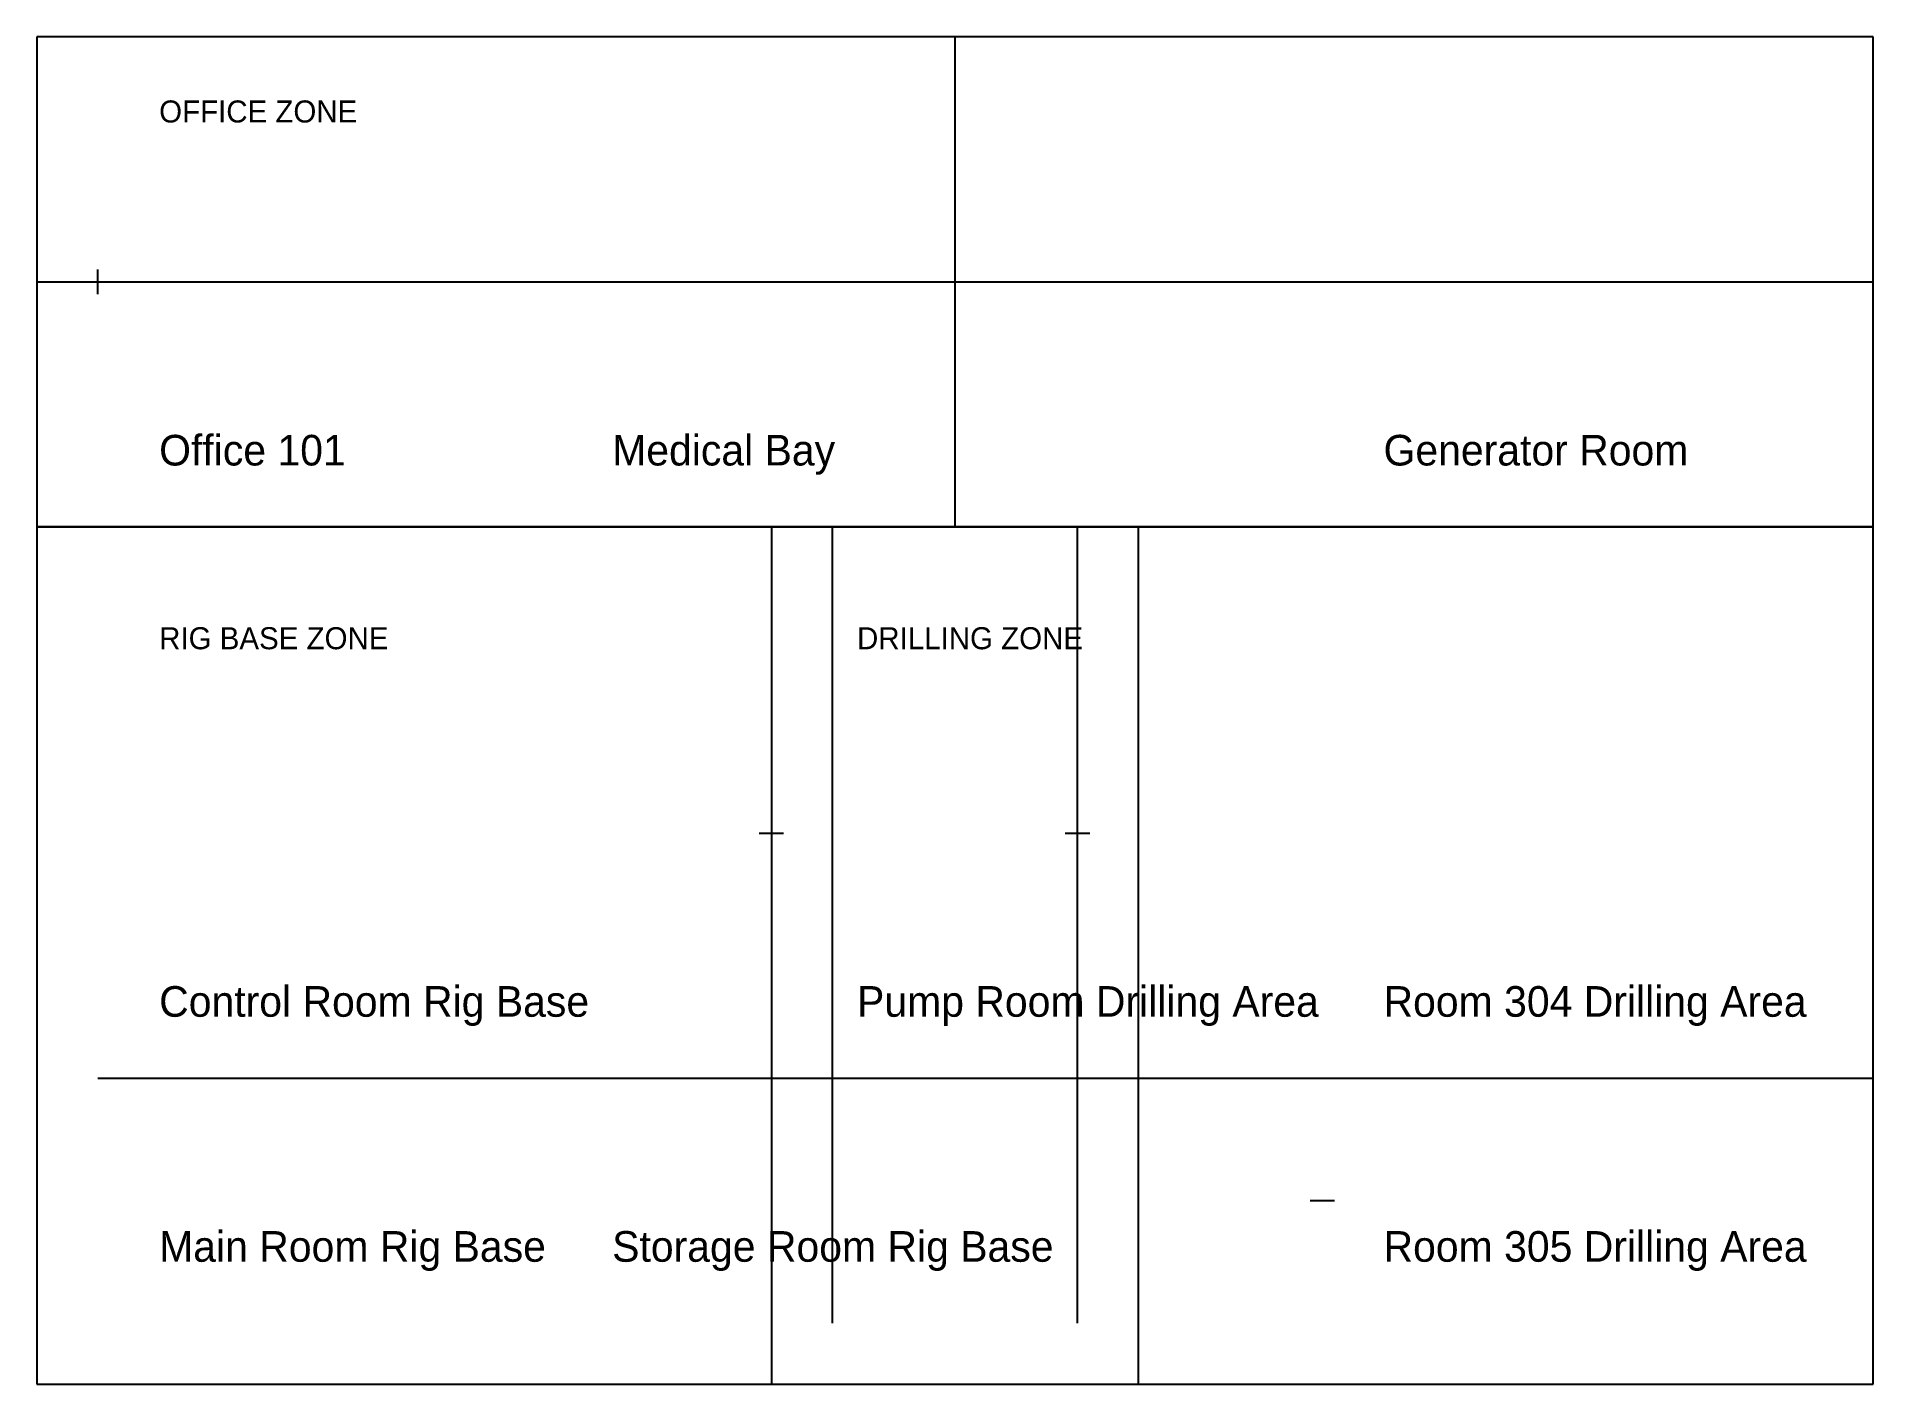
# Model space of a CAD drawing. Header units: millimetres. Extents: x -5 to 145, y -5 to 105.
import ezdxf

# ---------------------------------------------------------------- set-up
doc = ezdxf.new("R2010")
doc.units = ezdxf.units.MM
for name, color, linetype in [('DOORS', 3, 'CONTINUOUS'), ('LABELS', 5, 'CONTINUOUS'), ('ROOMS', 2, 'CONTINUOUS'), ('WALLS', 7, 'CONTINUOUS')]:
    doc.layers.add(name, color=color, linetype=linetype)

msp = doc.modelspace()

# ---------------------------------------------------------------- linework, layer by layer
at = {"layer": 'DOORS'}
for p, q in [((0, 84), (0, 86)), ((39, 65), (41, 65)), ((99, 65), (101, 65)), ((54, 40), (56, 40)), ((79, 40), (81, 40)), ((39, 20), (41, 20)), ((99, 10), (101, 10))]:
    msp.add_line(p, q, dxfattribs=at)
at = {"layer": 'WALLS'}
for p, q in [((145, 105), (-5, 105)), ((-5, 105), (-5, 65)), ((70, 65), (70, 105)), ((145, 65), (145, 105)), ((-5, 85), (145, 85)), ((85, 65), (-5, 65)), ((-5, 65), (-5, -5)), ((-5, 65), (145, 65)), ((145, 65), (55, 65)), ((55, 65), (55, -5)), ((60, 0), (60, 65)), ((80, 0), (80, 65)), ((85, -5), (85, 65)), ((145, -5), (145, 65)), ((0, 20), (80, 20)), ((55, 20), (145, 20)), ((-5, -5), (85, -5)), ((55, -5), (145, -5))]:
    msp.add_line(p, q, dxfattribs=at)

# ---------------------------------------------------------------- texts
at = {"layer": 'LABELS'}
for s, p in [('OFFICE ZONE', (5, 98)), ('RIG BASE ZONE', (5, 55)), ('DRILLING ZONE', (62, 55))]:
    msp.add_text(s, height=1.8, dxfattribs=at).set_placement(p)
at = {"layer": 'ROOMS'}
for s, p in [('Office 101', (5, 70)), ('Medical Bay', (42, 70)), ('Generator Room', (105, 70)), ('Control Room Rig Base', (5, 25)), ('Pump Room Drilling Area', (62, 25)), ('Room 304 Drilling Area', (105, 25)), ('Main Room Rig Base', (5, 5)), ('Storage Room Rig Base', (42, 5)), ('Room 305 Drilling Area', (105, 5))]:
    msp.add_text(s, height=2.5, dxfattribs=at).set_placement(p)

doc.saveas('drawing.dxf')
